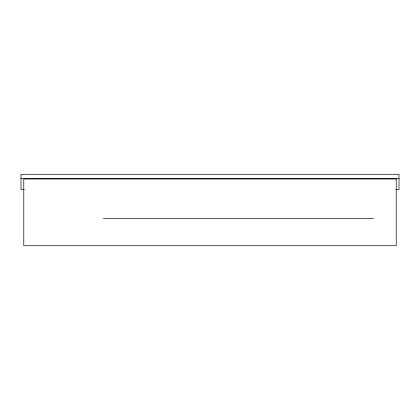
<?xml version="1.0" encoding="UTF-8"?>
<svg xmlns="http://www.w3.org/2000/svg" width="420" height="420" viewBox="0 0 420 420"><rect width="100%" height="100%" fill="white"/><g stroke="black" fill="none" stroke-linecap="round" stroke-linejoin="round"><path stroke-width="0.63" d="M21 178.421L399 178.421M24.281 189.583L21 189.583L21 174.274L399 174.274L399 189.583L395.719 189.583M103.404 218.305L373.454 218.305M396.223 179.02L23.777 179.02L23.777 245.726L396.223 245.726L396.223 179.02"/></g></svg>
